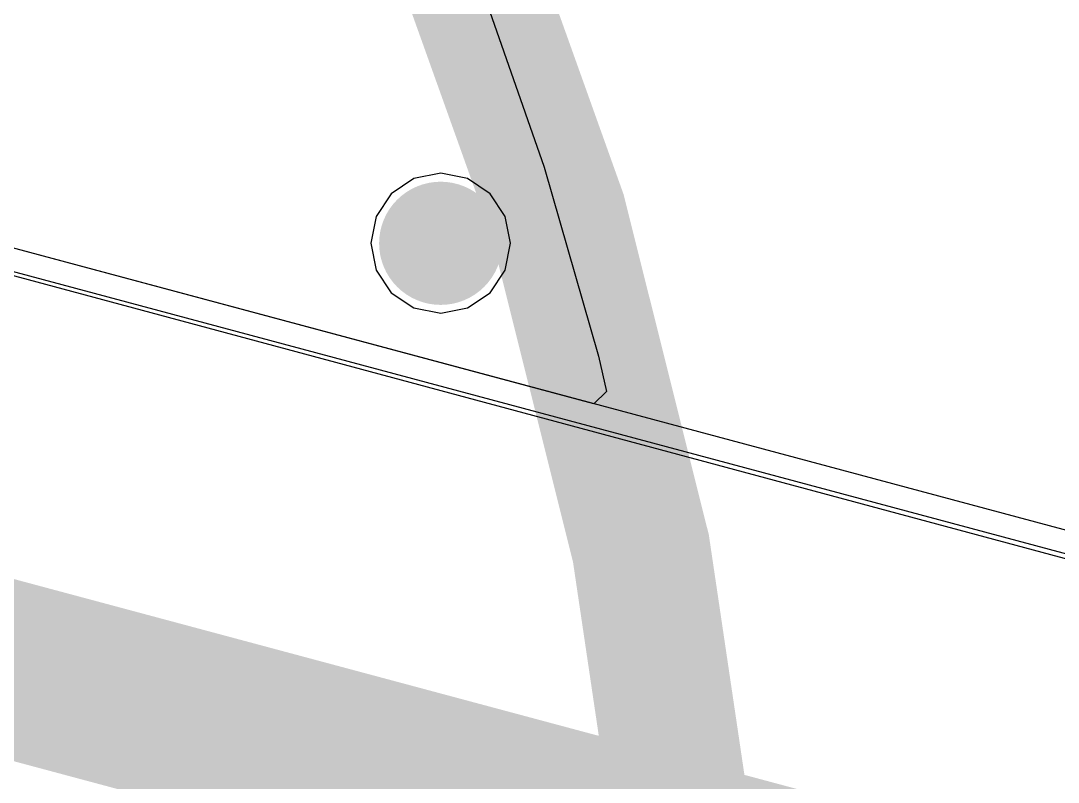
# Model space of a CAD drawing. Header units: millimetres. Extents: x 1.42 to 4.09, y 1.63 to 4.12.
# Drawn here: x 3.5606 to 3.8555, y 2.9879 to 3.2042 of the extents above; entities that cross this region are included whole.
import ezdxf

# ---------------------------------------------------------------- set-up
doc = ezdxf.new("R2010")
doc.units = ezdxf.units.MM
doc.header["$MEASUREMENT"] = 0
for name, color, linetype in [('BottomLayer', 5, 'Continuous'), ('BottomSolder', 6, 'Continuous'), ('KeepOutLayer', 6, 'Continuous'), ('Mechanical1', 6, 'Continuous'), ('Mechanical3', 76, 'Continuous'), ('MidLayer1', 16, 'Continuous'), ('MidLayer2', 76, 'Continuous'), ('MultiLayer', 9, 'Continuous'), ('TopLayer', 1, 'Continuous'), ('ViaHoleLayer', 16, 'Continuous')]:
    doc.layers.add(name, color=color, linetype=linetype)

# ---------------------------------------------------------------- blocks, each defined once
blk = doc.blocks.new('ANTENNA_PCB_2_4GHZ_24')
at = {"layer": 'KeepOutLayer'}
blk.add_line((-0.10925, 0.45177), (-0.10925, -0.02953), dxfattribs=at)
at = {"layer": 'TopLayer', "const_width": 0.05}
blk.add_lwpolyline([(0, 0), (0, 0.29016)], dxfattribs=at)

msp = doc.modelspace()

# ---------------------------------------------------------------- linework, layer by layer
at = {"layer": 'BottomLayer'}
for p, q in [((3.95872, 3.03237), (3.50748, 3.15328)), ((4.086, 2.98992), (3.50459, 3.14631))]:
    msp.add_line(p, q, dxfattribs=at)
at = {"layer": 'BottomLayer', "const_width": 0.0135}
msp.add_lwpolyline([(3.67325, 3.141, 1), (3.68675, 3.141, 1)], format="xyb", close=True, dxfattribs=at)
at = {"layer": 'BottomSolder', "const_width": 0.0175}
msp.add_lwpolyline([(3.67125, 3.141, 1), (3.68875, 3.141, 1)], format="xyb", close=True, dxfattribs=at)
at = {"layer": 'Mechanical1', "const_width": 0.01}
msp.add_lwpolyline([(2.88993, 4.08344, -0.35351), (3.98344, 2.98993)], format="xyb", dxfattribs=at)
at = {"layer": 'Mechanical3', "const_width": 0.01}
msp.add_lwpolyline([(2.88296, 4.0178, -0.35351), (3.9178, 2.98296)], format="xyb", dxfattribs=at)
at = {"layer": 'Mechanical3', "const_width": 0.03937}
msp.add_lwpolyline([(3.75606, 2.86, 1), (1.76394, 2.86, 1)], format="xyb", close=True, dxfattribs=at)
at = {"layer": 'MidLayer1'}
for p, q in [((3.95872, 3.03237), (3.50748, 3.15328)), ((4.086, 2.98992), (3.50459, 3.14631))]:
    msp.add_line(p, q, dxfattribs=at)
at = {"layer": 'MidLayer1', "const_width": 0.0135}
msp.add_lwpolyline([(3.67325, 3.141, 1), (3.68675, 3.141, 1)], format="xyb", close=True, dxfattribs=at)
at = {"layer": 'MidLayer2'}
for p, q in [((3.67239, 3.15937), (3.66594, 3.15506)), ((3.68, 3.16088), (3.67239, 3.15937)), ((3.68761, 3.15937), (3.68, 3.16088)), ((3.69406, 3.15506), (3.68761, 3.15937)), ((3.95872, 3.03237), (3.50748, 3.15328)), ((3.66594, 3.15506), (3.66163, 3.14861)), ((3.69837, 3.14861), (3.69406, 3.15506)), ((3.66163, 3.14861), (3.66012, 3.141)), ((3.69988, 3.141), (3.69837, 3.14861)), ((4.086, 2.98992), (3.50459, 3.14631)), ((3.66012, 3.141), (3.66163, 3.13339)), ((3.69837, 3.13339), (3.69988, 3.141)), ((3.66163, 3.13339), (3.66594, 3.12694)), ((3.69406, 3.12694), (3.69837, 3.13339)), ((3.66594, 3.12694), (3.67239, 3.12263)), ((3.68761, 3.12263), (3.69406, 3.12694)), ((3.67239, 3.12263), (3.68, 3.12112)), ((3.68, 3.12112), (3.68761, 3.12263))]:
    msp.add_line(p, q, dxfattribs=at)
at = {"layer": 'MidLayer2', "const_width": 0.0135}
msp.add_lwpolyline([(3.67325, 3.141, 1), (3.68675, 3.141, 1)], format="xyb", close=True, dxfattribs=at)
at = {"layer": 'MultiLayer', "const_width": 0.0135}
msp.add_lwpolyline([(3.67325, 3.141, 1), (3.68675, 3.141, 1)], format="xyb", close=True, dxfattribs=at)
at = {"layer": 'TopLayer'}
for p, q in [((3.69094, 3.21536), (3.7094, 3.1626)), ((3.7094, 3.1626), (3.72487, 3.10889)), ((3.72356, 3.09539), (3.50748, 3.15328)), ((4.086, 2.98992), (3.50459, 3.14631)), ((3.72487, 3.10889), (3.72716, 3.09885)), ((3.72716, 3.09885), (3.72356, 3.09539))]:
    msp.add_line(p, q, dxfattribs=at)
at = {"layer": 'TopLayer', "const_width": 0.0135}
msp.add_lwpolyline([(3.67325, 3.141, 1), (3.68675, 3.141, 1)], format="xyb", close=True, dxfattribs=at)
at = {"layer": 'TopLayer', "const_width": 0.01043}
msp.add_lwpolyline([(3.50606, 3.0339), (3.78645, 2.95877)], dxfattribs=at)
at = {"layer": 'ViaHoleLayer', "const_width": 0.0065}
msp.add_lwpolyline([(3.67675, 3.141, 1), (3.68325, 3.141, 1)], format="xyb", close=True, dxfattribs=at)

# ---------------------------------------------------------------- block references
at = {"rotation": 255}
msp.add_blockref('ANTENNA_PCB_2_4GHZ_24', (3.50604, 3.03384), dxfattribs=at)

doc.saveas('drawing.dxf')
